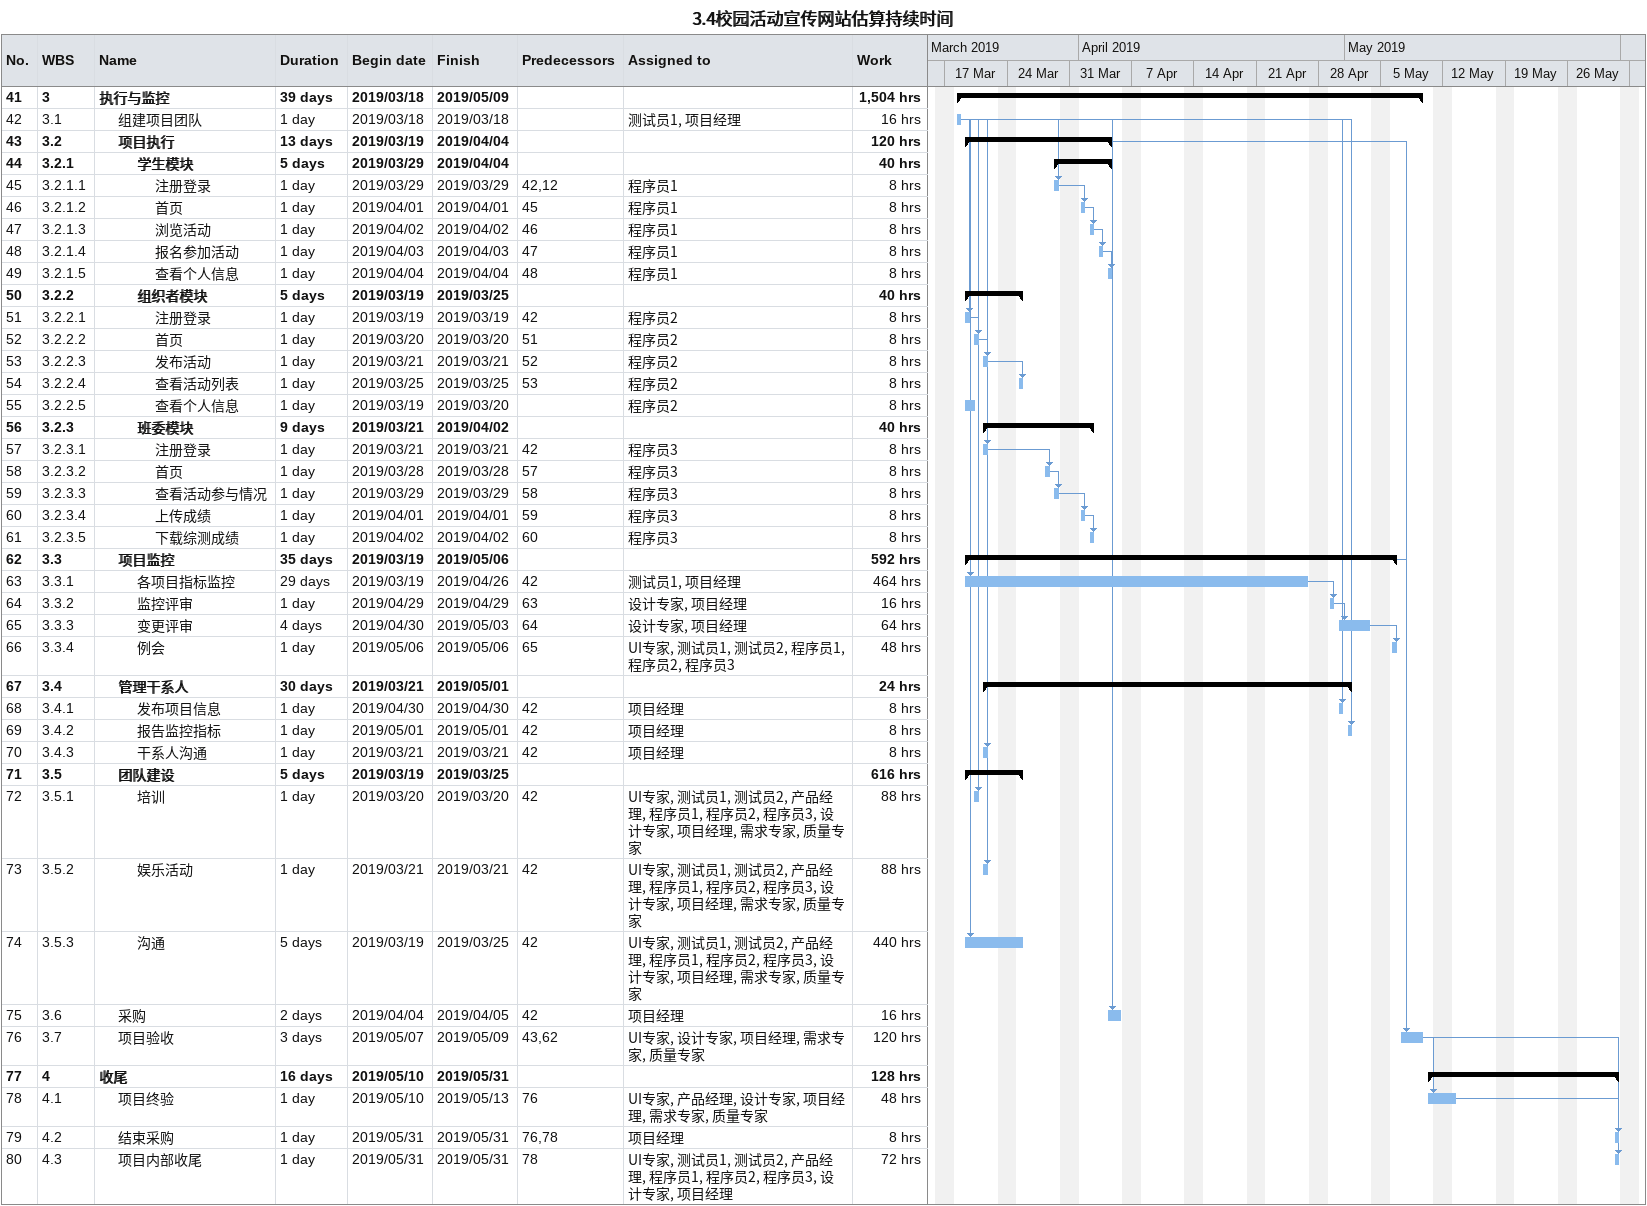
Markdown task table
3.4校园活动宣传网站估算持续时间

| ID | WBS | Task | Duration | Start | Finish | Predecessors | Resources | Work (h) |
|---|---|---|---|---|---|---|---|---|
| 41 | 3 | **执行与监控** | 39d | 2019-03-18 | 2019-05-09 |  |  | 1504 |
| 42 | 3.1 | 组建项目团队 | 1d | 2019-03-18 | 2019-03-18 |  | 测试员1, 项目经理 | 16 |
| 43 | 3.2 | **项目执行** | 13d | 2019-03-19 | 2019-04-04 |  |  | 120 |
| 44 | 3.2.1 | **学生模块** | 5d | 2019-03-29 | 2019-04-04 |  |  | 40 |
| 45 | 3.2.1.1 | 注册登录 | 1d | 2019-03-29 | 2019-03-29 | 42, 12 | 程序员1 | 8 |
| 46 | 3.2.1.2 | 首页 | 1d | 2019-04-01 | 2019-04-01 | 45 | 程序员1 | 8 |
| 47 | 3.2.1.3 | 浏览活动 | 1d | 2019-04-02 | 2019-04-02 | 46 | 程序员1 | 8 |
| 48 | 3.2.1.4 | 报名参加活动 | 1d | 2019-04-03 | 2019-04-03 | 47 | 程序员1 | 8 |
| 49 | 3.2.1.5 | 查看个人信息 | 1d | 2019-04-04 | 2019-04-04 | 48 | 程序员1 | 8 |
| 50 | 3.2.2 | **组织者模块** | 5d | 2019-03-19 | 2019-03-25 |  |  | 40 |
| 51 | 3.2.2.1 | 注册登录 | 1d | 2019-03-19 | 2019-03-19 | 42 | 程序员2 | 8 |
| 52 | 3.2.2.2 | 首页 | 1d | 2019-03-20 | 2019-03-20 | 51 | 程序员2 | 8 |
| 53 | 3.2.2.3 | 发布活动 | 1d | 2019-03-21 | 2019-03-21 | 52 | 程序员2 | 8 |
| 54 | 3.2.2.4 | 查看活动列表 | 1d | 2019-03-25 | 2019-03-25 | 53 | 程序员2 | 8 |
| 55 | 3.2.2.5 | 查看个人信息 | 1d | 2019-03-19 | 2019-03-20 |  | 程序员2 | 8 |
| 56 | 3.2.3 | **班委模块** | 9d | 2019-03-21 | 2019-04-02 |  |  | 40 |
| 57 | 3.2.3.1 | 注册登录 | 1d | 2019-03-21 | 2019-03-21 | 42 | 程序员3 | 8 |
| 58 | 3.2.3.2 | 首页 | 1d | 2019-03-28 | 2019-03-28 | 57 | 程序员3 | 8 |
| 59 | 3.2.3.3 | 查看活动参与情况 | 1d | 2019-03-29 | 2019-03-29 | 58 | 程序员3 | 8 |
| 60 | 3.2.3.4 | 上传成绩 | 1d | 2019-04-01 | 2019-04-01 | 59 | 程序员3 | 8 |
| 61 | 3.2.3.5 | 下载综测成绩 | 1d | 2019-04-02 | 2019-04-02 | 60 | 程序员3 | 8 |
| 62 | 3.3 | **项目监控** | 35d | 2019-03-19 | 2019-05-06 |  |  | 592 |
| 63 | 3.3.1 | 各项目指标监控 | 29d | 2019-03-19 | 2019-04-26 | 42 | 测试员1, 项目经理 | 464 |
| 64 | 3.3.2 | 监控评审 | 1d | 2019-04-29 | 2019-04-29 | 63 | 设计专家, 项目经理 | 16 |
| 65 | 3.3.3 | 变更评审 | 4d | 2019-04-30 | 2019-05-03 | 64 | 设计专家, 项目经理 | 64 |
| 66 | 3.3.4 | 例会 | 1d | 2019-05-06 | 2019-05-06 | 65 | UI专家, 测试员1, 测试员2, 程序员1, 程序员2, 程序员3 | 48 |
| 67 | 3.4 | **管理干系人** | 30d | 2019-03-21 | 2019-05-01 |  |  | 24 |
| 68 | 3.4.1 | 发布项目信息 | 1d | 2019-04-30 | 2019-04-30 | 42 | 项目经理 | 8 |
| 69 | 3.4.2 | 报告监控指标 | 1d | 2019-05-01 | 2019-05-01 | 42 | 项目经理 | 8 |
| 70 | 3.4.3 | 干系人沟通 | 1d | 2019-03-21 | 2019-03-21 | 42 | 项目经理 | 8 |
| 71 | 3.5 | **团队建设** | 5d | 2019-03-19 | 2019-03-25 |  |  | 616 |
| 72 | 3.5.1 | 培训 | 1d | 2019-03-20 | 2019-03-20 | 42 | UI专家, 测试员1, 测试员2, 产品经理, 程序员1, 程序员2, 程序员3, 设计专家, 项目经理, 需求专家, 质量专家 | 88 |
| 73 | 3.5.2 | 娱乐活动 | 1d | 2019-03-21 | 2019-03-21 | 42 | UI专家, 测试员1, 测试员2, 产品经理, 程序员1, 程序员2, 程序员3, 设计专家, 项目经理, 需求专家, 质量专家 | 88 |
| 74 | 3.5.3 | 沟通 | 5d | 2019-03-19 | 2019-03-25 | 42 | UI专家, 测试员1, 测试员2, 产品经理, 程序员1, 程序员2, 程序员3, 设计专家, 项目经理, 需求专家, 质量专家 | 440 |
| 75 | 3.6 | 采购 | 2d | 2019-04-04 | 2019-04-05 | 42 | 项目经理 | 16 |
| 76 | 3.7 | 项目验收 | 3d | 2019-05-07 | 2019-05-09 | 43, 62 | UI专家, 设计专家, 项目经理, 需求专家, 质量专家 | 120 |
| 77 | 4 | **收尾** | 16d | 2019-05-10 | 2019-05-31 |  |  | 128 |
| 78 | 4.1 | 项目终验 | 1d | 2019-05-10 | 2019-05-13 | 76 | UI专家, 产品经理, 设计专家, 项目经理, 需求专家, 质量专家 | 48 |
| 79 | 4.2 | 结束采购 | 1d | 2019-05-31 | 2019-05-31 | 76, 78 | 项目经理 | 8 |
| 80 | 4.3 | 项目内部收尾 | 1d | 2019-05-31 | 2019-05-31 | 78 | UI专家, 测试员1, 测试员2, 产品经理, 程序员1, 程序员2, 程序员3, 设计专家, 项目经理 | 72 |
